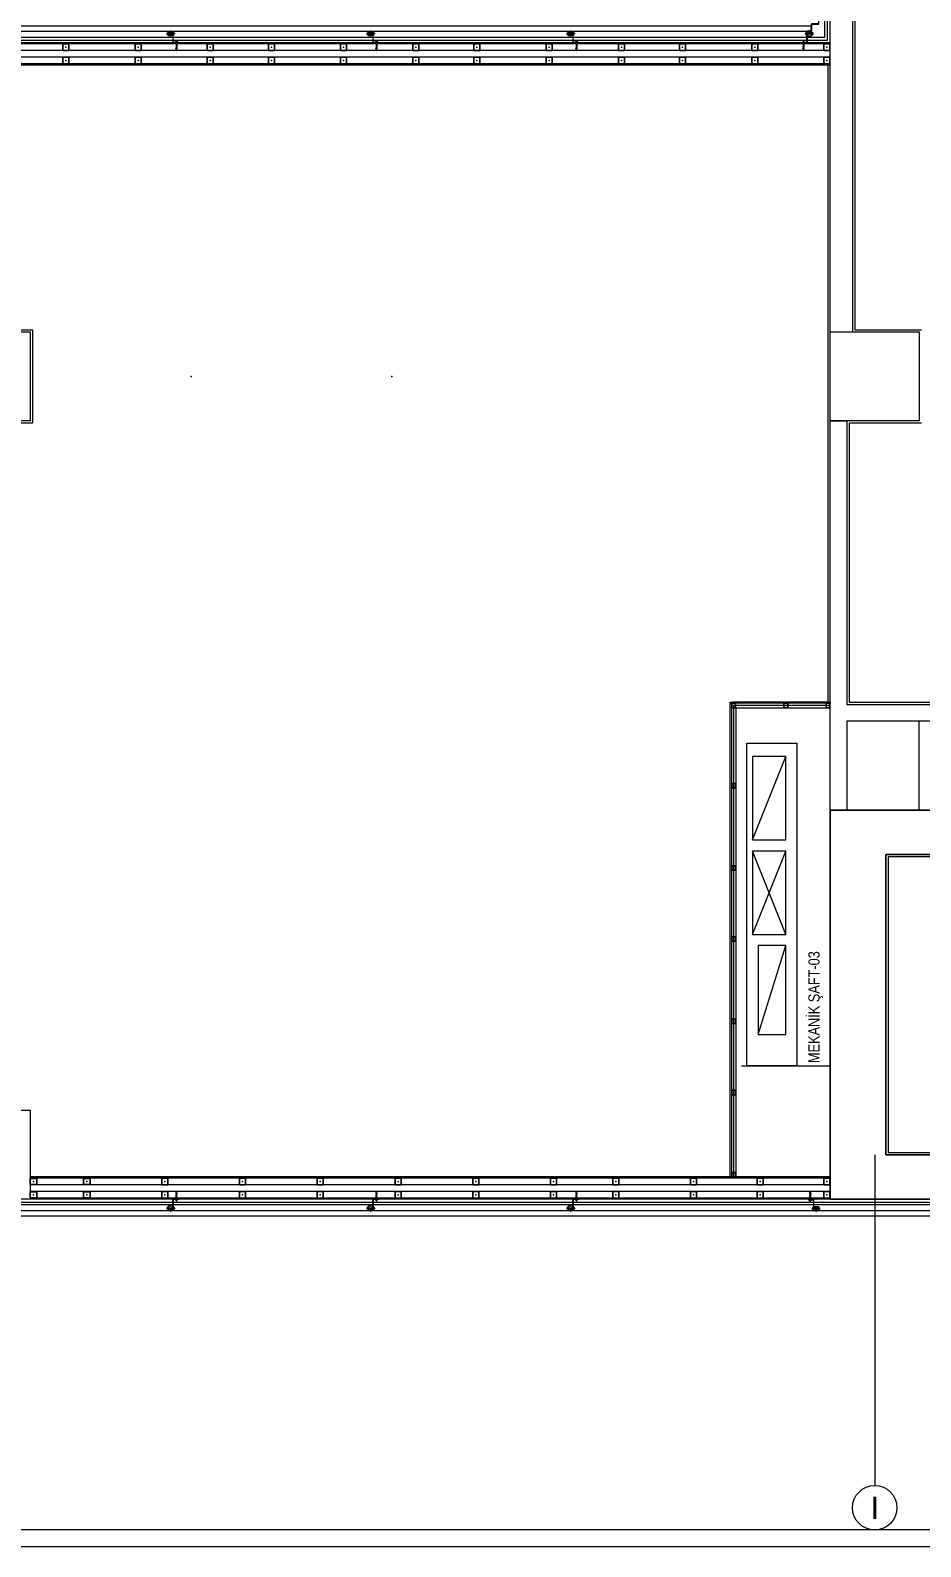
# Model space of a CAD drawing. Extents: x -1417 to 34975, y -245 to 8298.
# Drawn here: x 9076 to 9877, y 0 to 1364 of the extents above; entities that cross this region are included whole.
import ezdxf
from ezdxf.enums import TextEntityAlignment as Align

# ---------------------------------------------------------------- set-up
doc = ezdxf.new("R2010")
doc.units = 0
doc.layers.get('0').update_dxf_attribs({"color": 9, "lineweight": 9})
for name, color, linetype, lineweight in [('00', 9, 'Continuous', 9), ('01', 9, 'Continuous', 9), ('06D', 9, 'Continuous', 9), ('10', 9, 'Continuous', 9), ('10A', 9, 'Continuous', 9), ('11', 9, 'Continuous', 9), ('14', 9, 'Continuous', 9), ('21', 9, 'Continuous', 9), ('24', 9, 'Continuous', 9), ('33', 9, 'BATTING', 9), ('40A', 9, 'Continuous', 9)]:
    doc.layers.add(name, color=color, linetype=linetype, lineweight=lineweight)
doc.styles.add('Arial', font='arial.ttf', dxfattribs={"height": 2.5})
doc.styles.add('MuuM_TEXT-STANDART', font='ARIALN.TTF')
doc.linetypes.add('BATTING', pattern='A,0.0001,-0.1,[134,ltypeshp.shx,S=0.1,R=0,X=-0.1,Y=0],-0.2,[134,ltypeshp.shx,S=0.1,R=180,X=0.1,Y=0],-0.1', length=0.4001)

# ---------------------------------------------------------------- blocks, each defined once
blk = doc.blocks.new('p-kolon-80x80-vw')
at = {"layer": '01'}
blk.add_lwpolyline([(-40, -40), (-40, 40), (40, 40), (40, -40)], close=True, dxfattribs=at)
blk = doc.blocks.new('cxvxv')
for p, q in [((-21988.4, 8561, 0), (-21988.4, 8560.3, 0)), ((-21988.4, 8560.3, 0), (-21986.6, 8560.3, 0)), ((-21988.4, 8555.4, 0), (-21986.6, 8555.4, 0)), ((-21988.4, 8554.7, 0), (-21988.4, 8555.4, 0)), ((-21986.9, 8561.1, 0), (-21988.2, 8561.1, 0)), ((-21986.9, 8554.7, 0), (-21988.2, 8554.7, 0)), ((-21988, 8561.2, 0), (-21987, 8561.3, 0)), ((-21988, 8561.3, 0), (-21988, 8561.3, 0)), ((-21988, 8561.2, 0), (-21988, 8561.3, 0)), ((-21988, 8561.3, 0), (-21987.9, 8561.3, 0)), ((-21988, 8561.1, 0), (-21987, 8561.2, 0)), ((-21988, 8561.1, 0), (-21988, 8561.2, 0)), ((-21988, 8561.2, 0), (-21988, 8561.2, 0)), ((-21988, 8561.1, 0), (-21988, 8561.1, 0)), ((-21988, 8561.1, 0), (-21988, 8561.1, 0)), ((-21988, 8561.1, 0), (-21988, 8561.1, 0)), ((-21988, 8561, 0), (-21988, 8560.3, 0)), ((-21988, 8560.3, 0), (-21987, 8560.3, 0)), ((-21988, 8560.3, 0), (-21988, 8560.3, 0)), ((-21988, 8560.1, 0), (-21988, 8555.6, 0)), ((-21988, 8555.4, 0), (-21987, 8555.4, 0)), ((-21988, 8554.7, 0), (-21988, 8555.4, 0)), ((-21988, 8555.4, 0), (-21988, 8555.4, 0)), ((-21987.5, 8561.3, 0), (-21987.9, 8561.3, 0)), ((-21987.7, 8561, 0), (-21987.7, 8561.1, 0)), ((-21987.7, 8561.1, 0), (-21987.7, 8561.1, 0)), ((-21987.5, 8561.3, 0), (-21987.1, 8561.3, 0)), ((-21987.1, 8561.3, 0), (-21987.1, 8561.2, 0)), ((-21987, 8561.3, 0), (-21987.1, 8561.3, 0)), ((-21987.1, 8561.3, 0), (-21987, 8561.3, 0)), ((-21987, 8561.3, 0), (-21987.1, 8561.3, 0)), ((-21987, 8561.3, 0), (-21987.1, 8561.3, 0)), ((-21987.1, 8561.2, 0), (-21987, 8561.2, 0)), ((-21987, 8561.2, 0), (-21987.1, 8561.2, 0)), ((-21987.1, 8561.2, 0), (-21987.1, 8561.1, 0)), ((-21987.1, 8561.1, 0), (-21987, 8561.1, 0)), ((-21987.1, 8560.6, 0), (-21987.1, 8561, 0)), ((-21987.1, 8560.6, 0), (-21987.1, 8560.3, 0)), ((-21987.1, 8560.3, 0), (-21987.1, 8560.3, 0)), ((-21987.1, 8555.6, 0), (-21987.1, 8560.1, 0)), ((-21987.1, 8555.1, 0), (-21987.1, 8555.4, 0)), ((-21987.1, 8555.4, 0), (-21987.1, 8555.4, 0)), ((-21987.1, 8555.1, 0), (-21987.1, 8554.7, 0)), ((-21987, 8560.3, 0), (-21987, 8560.3, 0)), ((-21987, 8555.6, 0), (-21987, 8560.1, 0)), ((-21987, 8555.4, 0), (-21987, 8555.4, 0)), ((-21986.6, 8560.3, 0), (-21986.6, 8561, 0)), ((-21986.6, 8555.4, 0), (-21986.6, 8554.7, 0))]:
    blk.add_line(p, q)
at = {"elevation": 0}
for points in [[(-21986.3, 8560.1), (-21988.7, 8560.1), (-21988.7, 8560.3), (-21986.3, 8560.3)], [(-21986.3, 8555.6), (-21988.7, 8555.6), (-21988.7, 8555.4), (-21986.3, 8555.4)]]:
    blk.add_lwpolyline(points, close=True, dxfattribs=at)
for points in [[(-21988, 8560.3), (-21988, 8560.3)], [(-21988, 8560.1), (-21988, 8555.6)], [(-21988, 8555.4), (-21988, 8555.4)]]:
    blk.add_lwpolyline(points, dxfattribs=at)
for centre, radius, start, end in [((-21988.2, 8560.8, 0), 0.315, 45.8497, 134.1503), ((-21988.2, 8555, 0), 0.315, 225.8497, 314.1503), ((-21987.5, 8560, 0), 1.12, 66.8701, 113.1299), ((-21987.5, 8560, 0), 1.12, 66.8701, 113.1299), ((-21987.5, 8555.8, 0), 1.12, 246.8701, 293.1299), ((-21987.5, 8555.8, 0), 1.12, 246.8701, 293.1299), ((-21986.9, 8560.8, 0), 0.313, 45.449, 134.551), ((-21986.9, 8555, 0), 0.313, 225.449, 314.551)]:
    blk.add_arc(centre, radius, start, end)
blk = doc.blocks.new('VIDA')
for p, q in [((-18072, 6524), (-18070, 6525)), ((-18072, 6524), (-18072, 6524)), ((-18072, 6524), (-18072, 6524)), ((-18070, 6523), (-18072, 6524)), ((-18070, 6525), (-18071, 6523)), ((-18071, 6523), (-18070, 6525)), ((-18070, 6523), (-18069, 6525)), ((-18070, 6525), (-18070, 6525)), ((-18070, 6525), (-18070, 6524)), ((-18070, 6524), (-18070, 6525)), ((-18070, 6525), (-18070, 6525)), ((-18070, 6525), (-18070, 6525)), ((-18070, 6525), (-18069, 6525)), ((-18070, 6524), (-18070, 6524)), ((-18069, 6522), (-18070, 6523)), ((-18070, 6523), (-18070, 6523)), ((-18069, 6523), (-18068, 6525)), ((-18069, 6522), (-18069, 6525)), ((-18069, 6525), (-18069, 6522)), ((-18069, 6525), (-18069, 6525)), ((-18069, 6525), (-18069, 6525)), ((-18069, 6525), (-18069, 6525)), ((-18069, 6525), (-18069, 6525)), ((-18069, 6525), (-18068, 6525)), ((-18069, 6523), (-18069, 6522)), ((-18068, 6522), (-18069, 6523)), ((-18069, 6523), (-18069, 6523)), ((-18069, 6522), (-18069, 6522)), ((-18067, 6525), (-18068, 6522)), ((-18068, 6523), (-18067, 6525)), ((-18068, 6525), (-18068, 6523)), ((-18068, 6522), (-18068, 6525)), ((-18068, 6525), (-18068, 6525)), ((-18068, 6525), (-18068, 6522)), ((-18068, 6525), (-18068, 6525)), ((-18068, 6525), (-18068, 6525)), ((-18068, 6525), (-18067, 6525)), ((-18068, 6523), (-18068, 6522)), ((-18068, 6522), (-18068, 6523)), ((-18068, 6523), (-18068, 6523)), ((-18068, 6523), (-18068, 6522)), ((-18067, 6522), (-18068, 6522)), ((-18068, 6522), (-18068, 6522)), ((-18066, 6525), (-18067, 6525)), ((-18067, 6523), (-18066, 6525)), ((-18066, 6525), (-18067, 6522)), ((-18067, 6525), (-18067, 6523)), ((-18067, 6522), (-18067, 6525)), ((-18067, 6525), (-18067, 6525)), ((-18067, 6525), (-18067, 6525)), ((-18067, 6525), (-18067, 6525)), ((-18067, 6522), (-18067, 6523)), ((-18067, 6523), (-18067, 6522)), ((-18067, 6523), (-18067, 6523)), ((-18067, 6523), (-18067, 6522)), ((-18066, 6522), (-18067, 6522)), ((-18066, 6525), (-18066, 6525)), ((-18066, 6525), (-18066, 6525)), ((-18066, 6525), (-18066, 6525)), ((-18066, 6525), (-18066, 6523)), ((-18066, 6522), (-18066, 6525)), ((-18065, 6525), (-18066, 6522)), ((-18066, 6523), (-18065, 6525)), ((-18066, 6525), (-18065, 6525)), ((-18066, 6523), (-18066, 6523)), ((-18066, 6523), (-18066, 6522)), ((-18066, 6523), (-18066, 6522)), ((-18066, 6522), (-18066, 6523)), ((-18065, 6522), (-18066, 6522)), ((-18065, 6525), (-18065, 6523)), ((-18065, 6522), (-18065, 6525)), ((-18065, 6525), (-18065, 6525)), ((-18065, 6525), (-18065, 6525)), ((-18065, 6525), (-18065, 6525)), ((-18065, 6525), (-18064, 6525)), ((-18065, 6523), (-18064, 6525)), ((-18064, 6525), (-18065, 6522)), ((-18065, 6522), (-18064, 6525)), ((-18065, 6523), (-18065, 6522)), ((-18065, 6523), (-18065, 6523)), ((-18065, 6523), (-18065, 6522)), ((-18065, 6522), (-18065, 6523)), ((-18064, 6523), (-18065, 6522)), ((-18064, 6523), (-18065, 6522)), ((-18065, 6522), (-18065, 6522)), ((-18064, 6525), (-18064, 6525)), ((-18064, 6525), (-18064, 6525)), ((-18064, 6525), (-18064, 6525)), ((-18064, 6525), (-18064, 6523)), ((-18064, 6522), (-18062, 6525)), ((-18062, 6525), (-18064, 6522)), ((-18064, 6523), (-18062, 6525)), ((-18062, 6525), (-18064, 6525)), ((-18064, 6523), (-18064, 6523)), ((-18062, 6523), (-18064, 6522)), ((-18062, 6523), (-18064, 6522)), ((-18064, 6522), (-18064, 6523)), ((-18064, 6522), (-18064, 6522)), ((-18063, 6522), (-18062, 6525)), ((-18061, 6525), (-18063, 6523)), ((-18062, 6525), (-18063, 6525)), ((-18062, 6523), (-18063, 6522)), ((-18063, 6522), (-18061, 6523)), ((-18062, 6523), (-18063, 6522)), ((-18063, 6523), (-18061, 6523)), ((-18063, 6522), (-18061, 6522)), ((-18062, 6525), (-18061, 6525)), ((-18062, 6525), (-18062, 6525)), ((-18062, 6525), (-18062, 6525)), ((-18062, 6525), (-18062, 6525)), ((-18061, 6525), (-18062, 6525)), ((-18062, 6523), (-18061, 6525)), ((-18061, 6525), (-18062, 6522)), ((-18062, 6522), (-18061, 6525)), ((-18061, 6523), (-18062, 6525)), ((-18062, 6525), (-18061, 6522)), ((-18062, 6525), (-18062, 6523)), ((-18062, 6525), (-18062, 6525)), ((-18062, 6525), (-18061, 6525)), ((-18062, 6523), (-18062, 6523)), ((-18062, 6522), (-18062, 6523)), ((-18061, 6523), (-18062, 6522)), ((-18061, 6523), (-18062, 6522)), ((-18062, 6522), (-18062, 6522)), ((-18061, 6525), (-18060, 6525)), ((-18061, 6525), (-18061, 6525)), ((-18061, 6525), (-18061, 6525)), ((-18061, 6525), (-18061, 6525)), ((-18061, 6525), (-18061, 6523)), ((-18061, 6522), (-18060, 6525)), ((-18060, 6525), (-18061, 6522)), ((-18061, 6523), (-18060, 6525)), ((-18061, 6523), (-18061, 6523)), ((-18060, 6523), (-18061, 6522)), ((-18060, 6523), (-18061, 6522)), ((-18061, 6522), (-18061, 6523)), ((-18061, 6522), (-18061, 6522)), ((-18060, 6525), (-18060, 6525)), ((-18060, 6525), (-18060, 6525)), ((-18060, 6525), (-18060, 6525)), ((-18060, 6525), (-18060, 6525)), ((-18060, 6525), (-18060, 6523)), ((-18060, 6523), (-18060, 6525)), ((-18059, 6525), (-18060, 6522)), ((-18060, 6522), (-18059, 6525)), ((-18060, 6525), (-18059, 6525)), ((-18059, 6524), (-18060, 6523)), ((-18060, 6522), (-18060, 6523)), ((-18060, 6523), (-18060, 6522)), ((-18060, 6523), (-18060, 6522)), ((-18060, 6523), (-18060, 6523)), ((-18060, 6523), (-18059, 6523)), ((-18060, 6522), (-18060, 6522)), ((-18058, 6527), (-18059, 6527)), ((-18059, 6521), (-18059, 6527)), ((-18059, 6525), (-18059, 6525)), ((-18058, 6521), (-18059, 6521))]:
    blk.add_line(p, q)
for points in [[(-18069, 6525), (-18069, 6523)], [(-18057, 6524), (-18057, 6524), (-18057, 6524), (-18057, 6523)]]:
    blk.add_lwpolyline(points)
for start, end in [(7.5095, 35.2427), (324.7573, 352.4905)]:
    blk.add_arc((-18062, 6524), 5.21, start, end)
blk = doc.blocks.new('çelik dübel')
at = {"ltscale": 7}
for p, q in [((-87, -2), (-85, 2)), ((-85, -6), (-85, 2)), ((-68, 2), (-85, 2)), ((-75, -6), (-75, 2)), ((-70, -6), (-70, 2)), ((-68, 3), (-58, 2)), ((-68, -7), (-68, 3)), ((-58, -6), (-58, 2)), ((-53, 2), (-58, 2)), ((-8, 2), (-58, 2)), ((-53, -6), (-53, 2)), ((-25, -6), (-25, 2)), ((-25, -6), (-24, 2)), ((-23, -6), (-22, 2)), ((-21, -6), (-20, 2)), ((-19, -6), (-18, 2)), ((-17, -6), (-16, 2)), ((-85, -6), (-87, -2)), ((-68, -6), (-85, -6)), ((-68, -7), (-58, -6)), ((-53, -5), (-58, -5)), ((-8, -6), (-58, -6))]:
    blk.add_line(p, q, dxfattribs=at)
for p, q in [((-15, -6), (-14, 2)), ((-13, -6), (-12, 2)), ((-11, -6), (-10, 1)), ((-10, -9), (-10, 5)), ((-9, 5), (-10, 5)), ((-10, 3), (-10, 5)), ((-9, -9), (-9, 5)), ((-8, 2), (-8, 3)), ((-8, -4), (-8, 0)), ((-5, 4), (-7, 4)), ((-5, 1), (-7, 1)), ((-4, 2), (-4, 3)), ((-1, 2), (-4, 2)), ((-4, -4), (-4, 0)), ((-3, -6), (-2, 2)), ((-1, -6), (0, 1)), ((0, -5), (0, 1)), ((-10, -7), (-10, -9)), ((-9, -9), (-10, -9)), ((-8, -6), (-8, -7)), ((-5, -5), (-7, -5)), ((-5, -8), (-7, -8)), ((-4, -6), (-4, -7)), ((-1, -6), (-4, -6))]:
    blk.add_line(p, q)
for points in [[(-68, 1), (-67, 0), (-67, 0), (-67, 0), (-66, -1), (-66, -1), (-66, -2), (-65, -2), (-65, -3), (-65, -3), (-65, -3), (-65, -3), (-64, -4), (-64, -4), (-64, -3), (-64, -3), (-63, -3), (-63, -3), (-63, -3), (-63, -2), (-62, -2), (-62, -2), (-62, -1), (-62, -1), (-61, -1), (-61, -1), (-61, -1), (-61, 0), (-61, 0), (-60, -1), (-60, -1), (-60, -1), (-60, -1), (-60, -1), (-60, -2), (-59, -2), (-59, -3), (-59, -3), (-59, -3), (-58, -3), (-58, -3)], [(-68, 0), (-68, 0), (-68, 0), (-68, -1), (-68, -1), (-68, -1), (-68, -1), (-68, -1), (-68, -1), (-68, -1), (-68, -1), (-68, -1), (-67, -1), (-67, -1), (-67, -1), (-67, -1), (-67, -1), (-67, -1), (-67, -1), (-67, -1), (-67, -1), (-67, -1), (-67, -1), (-67, -1), (-67, -1), (-67, -1), (-67, -1), (-67, -2), (-67, -2), (-67, -2), (-67, -2), (-67, -2), (-67, -2), (-67, -2), (-67, -2), (-67, -2), (-67, -2), (-67, -2), (-67, -2), (-67, -2), (-67, -2), (-67, -2), (-67, -2), (-66, -2), (-66, -3), (-66, -3), (-66, -3), (-66, -3), (-66, -3), (-66, -3), (-66, -3), (-66, -3), (-66, -3), (-66, -3), (-66, -3), (-66, -3), (-66, -3), (-66, -3), (-66, -3), (-66, -3), (-66, -3), (-66, -4), (-66, -4), (-66, -4), (-66, -4), (-66, -4), (-66, -4), (-66, -4), (-66, -4), (-66, -4), (-66, -4), (-66, -4), (-65, -4), (-65, -4), (-65, -4), (-65, -4), (-65, -4), (-65, -4), (-65, -4), (-65, -4), (-65, -4), (-65, -4), (-65, -4), (-65, -4), (-65, -4), (-65, -4), (-65, -5), (-65, -5), (-65, -5), (-64, -5), (-64, -5), (-64, -5), (-64, -5), (-64, -5), (-64, -5), (-64, -5), (-64, -5), (-64, -5), (-64, -5), (-64, -4), (-64, -4), (-64, -4), (-64, -4), (-64, -4), (-64, -4), (-63, -4), (-63, -4), (-63, -4), (-63, -4), (-63, -4), (-63, -4), (-63, -4), (-63, -4), (-63, -4), (-63, -4), (-63, -4), (-63, -4), (-63, -4), (-63, -4), (-63, -4), (-63, -4), (-63, -4), (-63, -4), (-63, -4), (-63, -4), (-63, -4), (-63, -4), (-63, -4), (-63, -4), (-62, -4), (-62, -4), (-62, -3), (-62, -3), (-62, -3), (-62, -3), (-62, -3), (-62, -3), (-62, -3), (-62, -3), (-62, -3), (-62, -3), (-62, -3), (-62, -3), (-62, -3), (-62, -3), (-62, -3), (-62, -3), (-62, -3), (-62, -3), (-62, -3), (-62, -3), (-62, -3), (-62, -3), (-62, -3), (-62, -3), (-62, -3), (-62, -2), (-61, -2), (-61, -2), (-61, -2), (-61, -2), (-61, -2), (-61, -2), (-61, -2), (-61, -2), (-61, -2), (-61, -2), (-61, -2), (-61, -2), (-61, -2), (-61, -2), (-61, -2), (-61, -2), (-61, -2), (-61, -2), (-61, -2), (-61, -2), (-61, -2), (-61, -2), (-61, -2), (-61, -2), (-61, -2), (-61, -2), (-61, -2), (-61, -2), (-61, -2), (-61, -2), (-61, -2), (-61, -2), (-61, -2), (-61, -2), (-61, -2), (-61, -2), (-61, -2), (-61, -2), (-61, -2), (-61, -2), (-61, -2), (-61, -2), (-61, -2), (-60, -2), (-60, -2), (-60, -2), (-60, -2), (-60, -3), (-60, -3), (-60, -3), (-60, -3), (-60, -3), (-60, -3), (-60, -3), (-60, -3), (-60, -3), (-60, -3), (-60, -3), (-60, -3), (-60, -3), (-60, -3), (-60, -3), (-60, -3), (-60, -3), (-60, -3), (-60, -4), (-60, -4), (-60, -4), (-60, -4), (-60, -4), (-60, -4), (-59, -4), (-59, -4), (-59, -4), (-59, -4), (-59, -4), (-59, -4), (-59, -4), (-59, -4), (-59, -4), (-59, -4), (-58, -4), (-58, -4), (-58, -5)]]:
    blk.add_lwpolyline(points)
for centre, start, end in [((-7, 3), 90, 180), ((-7, 2), 180, 270), ((-7, 0), 90, 180), ((-5, 3), 0, 90), ((-5, 2), 270, 0), ((-5, 0), 0, 90), ((-1, 1), 0, 90), ((-7, -4), 180, 270), ((-7, -6), 90, 180), ((-7, -7), 180, 270), ((-5, -4), 270, 0), ((-5, -6), 0, 90), ((-5, -7), 270, 0), ((-1, -5), 270, 0)]:
    blk.add_arc(centre, 1, start, end)
blk = doc.blocks.new('kjdol')
at = {"elevation": -249.8}
for points in [[(77398, 60089.9), (77398, 60085.9), (77394, 60085.9), (77394, 60089.9)], [(77397.8, 60089.7), (77397.8, 60086.1), (77394.2, 60086.1), (77394.2, 60089.7)]]:
    blk.add_lwpolyline(points, close=True, dxfattribs=at)
at = {"ltscale": 10, "elevation": -278.9}
blk.add_lwpolyline([(77394.1, 60089.9), (77403.3, 60089.9, 0.460237), (77404.2, 60090.8), (77404.2, 60094.9), (77403.8, 60094.9), (77403.8, 60091.3, -0.414214), (77402.8, 60090.3), (77394.1, 60090.3)], format="xyb", close=True, dxfattribs=at)
at = {"xscale": 0.1000000000058208, "yscale": 0.1000000000058208, "zscale": 0.1000000000058208, "rotation": 180}
blk.add_blockref('VIDA', (75587.8, 60740.3, -249.8), dxfattribs=at)
blk.add_blockref('cxvxv', (99383.5, 51530.1, -249.8))
at = {"extrusion": (0, 0, -1), "xscale": 0.1000000000058208, "yscale": 0.1000000000058208, "zscale": -0.0999999999999091}
blk.add_blockref('çelik dübel', (-77402.7, 60093.4, 459.2), dxfattribs=at)
blk = doc.blocks.new('prf-60x60')
for points in [[(-2.5, -6), (2.5, -6, 0.414214), (3, -5.5), (3, -0.5, 0.414214), (2.5, 0), (-2.5, 0, 0.414214), (-3, -0.5), (-3, -5.5, 0.414214)], [(-2.5, -5.7), (2.5, -5.7, 0.414214), (2.7, -5.5), (2.7, -0.5, 0.414214), (2.5, -0.3), (-2.5, -0.3, 0.414214), (-2.7, -0.5), (-2.7, -5.5, 0.414214)]]:
    blk.add_lwpolyline(points, format="xyb", close=True)
at = {"color": 252}
blk.add_point((0, -3), dxfattribs=at)
blk = doc.blocks.new('0_aks')
at = {"linetype": 'Continuous'}
blk.add_circle((0, 0), 2, dxfattribs=at)
at = {"style": 'Arial'}
blk.add_attdef('AKS', text='', height=2, dxfattribs=at).set_placement((0, 0), align=Align.MIDDLE_CENTER)
blk = doc.blocks.new('p-aks_vw')
at = {"layer": '24', "ltscale": 2}
blk.add_lwpolyline([(2440, 40), (2440, -257.5)], dxfattribs=at)
at = {"layer": '24', "xscale": 10, "yscale": 10, "zscale": 10}
blk.add_blockref('0_aks', (2440, -277.5), dxfattribs=at).add_auto_attribs({'AKS': 'I'})
blk = doc.blocks.new('Prf-40x40')
for points in [[(1.5, -2), (-1.5, -2, -0.414214), (-2, -1.5), (-2, 1.5, -0.414214), (-1.5, 2), (1.5, 2, -0.414214), (2, 1.5), (2, -1.5, -0.414214)], [(1.5, -1.7), (-1.5, -1.7, -0.414214), (-1.7, -1.5), (-1.7, 1.5, -0.414214), (-1.5, 1.7), (1.5, 1.7, -0.414214), (1.7, 1.5), (1.7, -1.5, -0.414214)]]:
    blk.add_lwpolyline(points, format="xyb", close=True)
blk.add_point((0, 0))

msp = doc.modelspace()

# ---------------------------------------------------------------- linework, layer by layer
msp.add_lwpolyline([(9795.84, 331.5), (9795.84, 313.5)])
for p in [(9220.5, 1052.5), (9401.17, 1052.5)]:
    msp.add_point(p)
at = {"layer": '00'}
for points in [[(9795.84, 1092.5), (9795.84, 1352.5), (9795.84, 1712.5), (9815.84, 1712.5), (9815.84, 1092.5), (9815.84, 1092.5)], [(9795.84, 662.5), (9795.84, 662.5), (9795.84, 1012.5), (9810.84, 1012.5), (9810.84, 757.5), (10535.84, 757.5), (10535.84, 742.5), (10395.84, 742.5), (10395.84, 662.5), (10380.84, 662.5), (10380.84, 742.5), (9810.84, 742.5), (9810.84, 662.5), (9810.84, 662.5)]]:
    msp.add_lwpolyline(points, dxfattribs=at)
at = {"layer": '01'}
for points in [[(10395.84, 352.5), (10395.84, 312.5), (9795.84, 312.5), (9795.84, 662.5), (10395.84, 662.5), (10395.84, 622.5), (9845.84, 622.5), (9845.84, 352.5)], [(10395.84, 662.5), (9795.84, 662.5), (9795.84, 312.5), (10395.84, 312.5), (10395.84, 352.5), (9845.84, 352.5), (9845.84, 622.5), (10395.84, 622.5)]]:
    msp.add_lwpolyline(points, close=True, dxfattribs=at)
at = {"layer": '06D'}
for points in [[(12297.51, 207.5), (11450.84, 207.5), (11450.84, 307.5), (7390.84, 307.5), (7390.84, 1357.5), (9790.84, 1357.5), (9790.84, 3897.5), (11450.84, 3897.5), (11450.84, 3997.5), (12297.51, 3997.5)], [(9795.84, 1345.5), (7402.84, 1345.5), (7402.84, 1092.5)], [(9795.84, 1339.5), (7408.84, 1339.5), (7408.84, 1092.5)], [(9705.84, 759.5), (9793.84, 759.5), (9707.84, 759.5), (9793.84, 759.5), (9793.84, 1332.5)], [(9795.84, 754), (9710.84, 754), (9710.84, 332.5)], [(9875.84, 662.5), (9875.84, 742.5)], [(9725.84, 635.56), (9755.84, 710.56)], [(9755.84, 550.56), (9725.84, 625.56)], [(9725.84, 550.56), (9755.84, 625.56)], [(9730.84, 460.56), (9755.84, 540.56)], [(9715.84, 432.5), (9795.84, 432.5)], [(9795.84, 325.5), (9075.84, 325.5)], [(9795.84, 319.5), (9075.84, 319.5)]]:
    msp.add_lwpolyline(points, dxfattribs=at)
for points in [[(9765.84, 432.5), (9720.84, 432.5), (9720.84, 722.5), (9765.84, 722.5)], [(9725.84, 635.56), (9755.84, 635.56), (9755.84, 710.56), (9725.84, 710.56)], [(9725.84, 550.56), (9755.84, 550.56), (9755.84, 625.56), (9725.84, 625.56)], [(9730.84, 460.56), (9755.84, 460.56), (9755.84, 540.56), (9730.84, 540.56)]]:
    msp.add_lwpolyline(points, close=True, dxfattribs=at)
at = {"layer": '10A'}
for points in [[(9778.59, 1367.5), (7415.09, 1367.5), (7415.09, 1363), (9778.59, 1363), (9778.59, 1367.5)], [(9779.81, 1369.5), (9778.84, 1369.5), (9778.84, 1363), (9775.04, 1363), (9775.04, 1362.7), (9779.04, 1362.7), (9779.04, 1369.25), (9780.01, 1369.25), (9780.01, 1369.25), (9785.54, 1369.25), (9785.54, 1373.25), (9785.34, 1373.25), (9785.34, 1369.5), (9779.81, 1369.5), (9779.81, 1369.5)], [(7388.84, 297.5), (10736.47, 297.5), (10736.47, 302), (7388.84, 302), (7388.84, 297.5)]]:
    msp.add_lwpolyline(points, dxfattribs=at)
at = {"layer": '11'}
for points in [[(9795.84, 1352.5), (7395.84, 1352.5), (7395.84, 1092.5)], [(9795.84, 1351.5), (7396.84, 1351.5), (7396.84, 1092.5)], [(9795.84, 1333.5), (7414.84, 1333.5), (7414.84, 1092.5)], [(9795.84, 1332.5), (7415.84, 1332.5), (7415.84, 1092.5)], [(9795.84, 332.5), (9075.84, 332.5)], [(9795.84, 331.5), (9075.84, 331.5)], [(9795.84, 313.5), (9075.84, 313.5)], [(9795.84, 312.5), (9075.84, 312.5)]]:
    msp.add_lwpolyline(points, dxfattribs=at)
for points in [[(9706.84, 332.5), (9705.84, 332.5), (9705.84, 759.5), (9706.84, 759.5)], [(9706.84, 759.5), (9795.84, 759.5), (9795.84, 758.5), (9706.84, 758.5)]]:
    msp.add_lwpolyline(points, close=True, dxfattribs=at)
at = {"layer": '14'}
for points in [[(9817.84, 1710.5), (9817.84, 1330.5), (9817.84, 1330.5), (9817.84, 1094.5), (9877.84, 1094.5)], [(9877.84, 1010.5), (9812.84, 1010.5), (9812.84, 759.5), (10537.84, 759.5)], [(10378.84, 620.5), (9847.84, 620.5), (9847.84, 354.5), (10378.84, 354.5)]]:
    msp.add_lwpolyline(points, dxfattribs=at)
msp.add_lwpolyline([(8993.84, 1094.5), (9077.84, 1094.5), (9077.84, 1010.5), (8993.84, 1010.5)], close=True, dxfattribs=at)
at = {"layer": '33', "ltscale": 0.2}
for points in [[(7405.14, 1355), (9793.34, 1355), (9793.26, 1714.5)], [(7426.54, 1355), (7393.34, 1355), (7393.34, 309.78), (10594.54, 309.78)], [(9795.84, 756.5), (9708.84, 756.5), (9708.84, 332.6)]]:
    msp.add_lwpolyline(points, dxfattribs=at)
at = {"layer": '40A'}
for points in [[(13990, 0), (6995, 0), (6995, 4205), (13990, 4205)], [(7075, 4190), (13450.06, 4190), (13450.06, 15), (7075, 15)]]:
    msp.add_lwpolyline(points, close=True, dxfattribs=at)

# ---------------------------------------------------------------- block references
for p in [(9035.84, 1052.5), (9835.84, 1052.5), (9035.84, 352.5)]:
    msp.add_blockref('p-kolon-80x80-vw', p)
at = {"layer": '10'}
for name, p, rotation in [('prf-60x60', (9110.84, 1348.5), 270), ('prf-60x60', (9175.84, 1348.5), 270), ('kjdol', (-50885.76, 78756.68, 278.89), 270), ('prf-60x60', (9240.84, 1348.5), 270), ('prf-60x60', (9295.84, 1348.5), 270), ('prf-60x60', (9360.84, 1348.5), 270), ('kjdol', (-50705.76, 78756.68, 278.89), 270), ('prf-60x60', (9425.84, 1348.5), 270), ('prf-60x60', (9480.84, 1348.5), 270), ('prf-60x60', (9545.84, 1348.5), 270), ('kjdol', (-50525.76, 78756.68, 278.89), 270), ('prf-60x60', (9610.84, 1348.5), 270), ('prf-60x60', (9665.84, 1348.5), 270), ('prf-60x60', (9730.84, 1348.5), 270), ('prf-60x60', (9795.84, 1348.5), 270), ('prf-60x60', (9110.84, 1336.5), 270), ('prf-60x60', (9175.84, 1336.5), 270), ('prf-60x60', (9240.84, 1336.5), 270), ('prf-60x60', (9295.84, 1336.5), 270), ('prf-60x60', (9360.84, 1336.5), 270), ('prf-60x60', (9425.84, 1336.5), 270), ('prf-60x60', (9480.84, 1336.5), 270), ('prf-60x60', (9545.84, 1336.5), 270), ('prf-60x60', (9610.84, 1336.5), 270), ('prf-60x60', (9665.84, 1336.5), 270), ('prf-60x60', (9730.84, 1336.5), 270), ('prf-60x60', (9795.84, 1336.5), 270), ('prf-60x60', (9199.84, 328.5), 270), ('prf-60x60', (9269.84, 328.5), 270), ('prf-60x60', (9339.84, 328.5), 270), ('prf-60x60', (9409.84, 328.5), 270), ('prf-60x60', (9479.84, 328.5), 270), ('prf-60x60', (9549.84, 328.5), 270), ('prf-60x60', (9605.84, 328.5), 270), ('prf-60x60', (9675.84, 328.5), 270), ('prf-60x60', (9735.84, 328.5), 270), ('prf-60x60', (9795.84, 328.5), 270), ('prf-60x60', (9199.84, 316.5), 270), ('prf-60x60', (9269.84, 316.5), 270), ('prf-60x60', (9339.84, 316.5), 270), ('prf-60x60', (9409.84, 316.5), 270), ('prf-60x60', (9479.84, 316.5), 270), ('prf-60x60', (9549.84, 316.5), 270), ('prf-60x60', (9605.84, 316.5), 270), ('prf-60x60', (9675.84, 316.5), 270), ('prf-60x60', (9735.84, 316.5), 270), ('kjdol', (69871.04, -77091.97, 249.79), 90), ('prf-60x60', (9795.84, 316.5), 270)]:
    msp.add_blockref(name, p, dxfattribs=dict(at, rotation=rotation))
at = {"layer": '10', "xscale": -1}
for name, p, rotation in [('kjdol', (69864.94, 78756.68, 278.89), 90), ('Prf-40x40', (9708.84, 756.5), 90), ('Prf-40x40', (9755.84, 756.5), 90), ('Prf-40x40', (9793.84, 756.5), 90), ('Prf-40x40', (9708.84, 684.35), 90), ('Prf-40x40', (9708.84, 610.35), 90), ('Prf-40x40', (9708.84, 546.43), 90), ('Prf-40x40', (9708.84, 472.43), 90), ('Prf-40x40', (9708.84, 408.5), 90), ('prf-60x60', (9075.84, 328.5), 90), ('prf-60x60', (9123.84, 328.5), 90), ('Prf-40x40', (9708.84, 334.5), 90), ('prf-60x60', (9075.84, 316.5), 90), ('prf-60x60', (9123.84, 316.5), 90), ('kjdol', (-50885.76, -77091.68, 278.89), 270), ('kjdol', (-50705.76, -77091.68, 278.89), 270), ('kjdol', (-50525.76, -77091.68, 278.89), 270)]:
    msp.add_blockref(name, p, dxfattribs=dict(at, rotation=rotation))
at = {"layer": '24'}
msp.add_blockref('p-aks_vw', (7395.84, 312.5), dxfattribs=at)

# ---------------------------------------------------------------- texts
at = {"layer": '21', "style": 'MuuM_TEXT-STANDART'}
msp.add_text('MEKANİK ŞAFT-03', height=10, rotation=90, dxfattribs=at).set_placement((9786.18, 434.95))

doc.saveas('drawing.dxf')
